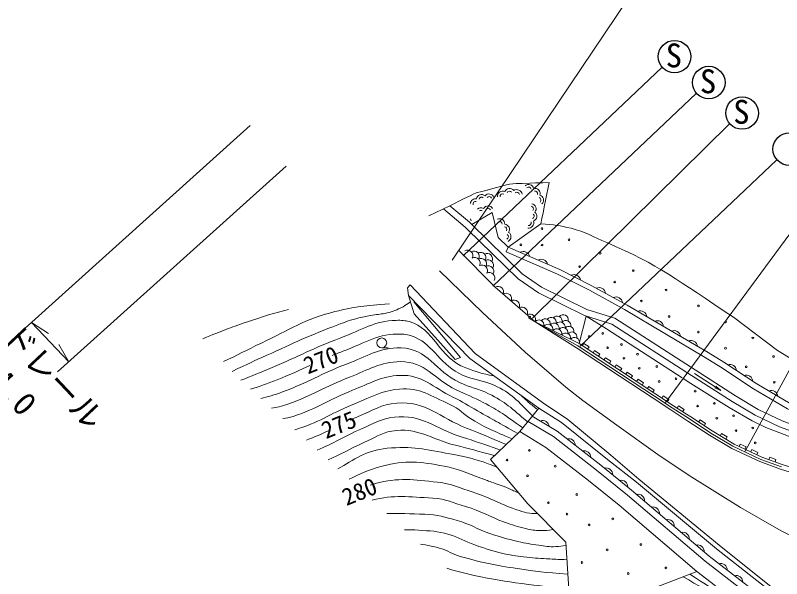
# Model space of a CAD drawing. Units: millimetres, scale not verified. Extents: x 40000 to 680000, y 20000 to 380000.
# Drawn here: x 86803 to 145583, y 262415 to 305654 of the extents above; entities that cross this region are included whole.
import ezdxf
from ezdxf.enums import TextEntityAlignment as Align

# ---------------------------------------------------------------- set-up
doc = ezdxf.new("R2010")
doc.units = ezdxf.units.MM
doc.header["$LTSCALE"] = 1000
doc.linetypes.add('CHAIN', pattern=[18.5, 12, -1.5, 3.5, -1.5])
for name, color, linetype, lineweight in [('M-BGD', 7, 'Continuous', 13), ('M-BMK', 2, 'CHAIN', 13), ('M-STR-HTXT', 7, 'Continuous', 13)]:
    doc.layers.add(name, color=color, linetype=linetype, lineweight=lineweight)
doc.styles.add('ＭＳ ゴシック', font='')
doc.styles.get('ＭＳ ゴシック').set_extended_font_data('MS Gothic')

msp = doc.modelspace()

# ---------------------------------------------------------------- linework, layer by layer
at = {"layer": 'M-BGD'}
for p, q in [((121159, 287187), (136418, 301670)), ((123431, 284871), (139044, 299682)), ((126467, 282412), (141599, 297340)), ((130132, 280253), (145219, 294572)), ((121239, 291584), (120139, 291044)), ((122107, 292011), (121966, 291941)), ((136672, 275929), (148435, 291931)), ((120139, 291044), (118531, 290254)), ((127471, 291429), (127398, 291070)), ((123368, 290523), (121817, 289607)), ((123844, 288589), (123368, 290523)), ((121466, 289251), (125360, 285431)), ((127110, 289647), (124605, 287868)), ((142775, 272199), (151977, 289108)), ((124605, 287868), (123844, 288589)), ((123613, 284787), (120808, 287638)), ((124444, 287501), (124605, 287868)), ((124444, 287501), (128385, 285775)), ((128555, 286138), (124605, 287868)), ((128385, 285775), (130841, 284549)), ((131027, 284903), (128555, 286138)), ((125360, 285431), (126919, 284362)), ((125360, 285431), (126919, 284362)), ((117085, 284958), (116871, 284747)), ((117085, 284958), (116871, 284747)), ((117085, 284958), (116871, 284747)), ((117085, 284958), (116871, 284747)), ((116967, 284141), (116871, 284747)), ((116967, 284141), (116871, 284747)), ((116967, 284141), (116871, 284747)), ((117085, 284958), (122061, 279697)), ((122061, 279697), (117085, 284958)), ((126665, 282134), (123613, 284787)), ((130841, 284549), (133526, 283068)), ((133723, 283416), (131027, 284903)), ((117387, 282732), (116967, 284141)), ((121671, 279322), (116967, 284141)), ((117387, 282732), (116967, 284141)), ((121671, 279322), (116967, 284141)), ((120953, 279393), (117363, 283669)), ((120953, 279393), (117363, 283669)), ((139939, 279773), (133723, 283416)), ((133526, 283068), (139703, 279389)), ((120546, 279247), (117387, 282732)), ((120546, 279247), (117387, 282732)), ((130063, 280458), (130582, 282573)), ((132139, 281586), (130582, 282573)), ((132139, 281586), (130582, 282573)), ((126665, 282134), (129854, 280141)), ((130063, 280458), (126665, 282134)), ((132139, 281586), (137944, 277831)), ((132139, 281586), (137944, 277831)), ((130396, 280477), (130285, 280311)), ((130813, 280202), (130396, 280477)), ((114911, 280139), (115411, 280139)), ((130702, 280035), (130813, 280202)), ((131230, 279926), (131119, 279759)), ((131647, 279650), (131230, 279926)), ((120953, 279393), (120546, 279247)), ((120953, 279393), (120546, 279247)), ((121671, 279322), (126959, 275501)), ((126959, 275501), (121671, 279322)), ((122061, 279697), (127227, 275937)), ((122061, 279697), (127227, 275937)), ((131282, 279646), (131304, 279636)), ((131536, 279483), (131647, 279650)), ((132064, 279374), (131953, 279207)), ((132481, 279098), (132064, 279374)), ((132370, 278931), (132481, 279098)), ((132898, 278822), (132787, 278655)), ((133314, 278546), (132898, 278822)), ((133204, 278379), (133314, 278546)), ((133731, 278270), (133621, 278103)), ((134148, 277994), (133731, 278270)), ((138891, 278153), (140911, 276857)), ((134038, 277827), (134148, 277994)), ((134565, 277718), (134455, 277551)), ((134982, 277442), (134565, 277718)), ((137991, 277800), (138422, 277522)), ((137991, 277800), (138422, 277522)), ((134872, 277275), (134982, 277442)), ((135399, 277166), (135289, 277000)), ((135816, 276890), (135399, 277166)), ((135706, 276724), (135816, 276890)), ((140911, 276857), (140445, 277057)), ((140911, 276857), (140535, 277197)), ((136504, 276438), (136395, 276271)), ((136922, 276164), (136504, 276438)), ((127227, 275937), (129177, 274639)), ((136813, 275997), (136922, 276164)), ((125502, 273706), (126959, 275501)), ((128683, 274410), (126959, 275501)), ((137675, 275673), (137566, 275505)), ((138094, 275400), (137675, 275673)), ((137985, 275233), (138094, 275400)), ((129177, 274639), (132479, 271886)), ((139325, 274595), (139215, 274428)), ((139743, 274321), (139325, 274595)), ((132227, 271572), (128683, 274410)), ((139633, 274153), (139743, 274321)), ((123251, 271561), (125502, 273706)), ((140025, 273894), (140032, 273891)), ((140974, 273548), (140871, 273377)), ((141403, 273292), (140974, 273548)), ((141301, 273120), (141403, 273292)), ((142397, 272747), (142312, 272566)), ((142849, 272535), (142397, 272747)), ((142765, 272354), (142849, 272535)), ((143302, 272323), (143218, 272142)), ((143755, 272112), (143302, 272323)), ((143671, 271930), (143755, 272112)), ((144674, 271737), (144605, 271549)), ((145143, 271565), (144674, 271737)), ((126123, 268168), (123251, 271561)), ((145074, 271377), (145143, 271565)), ((129034, 265207), (126123, 268168)), ((129283, 261209), (129034, 265207)), ((131551, 260083), (139078, 262976)), ((140515, 261867), (139078, 262976))]:
    msp.add_line(p, q, dxfattribs=at)
for points in [[(127110, 289647), (127192, 290054), (127280, 290488), (127398, 291070), (127471, 291429), (127754, 292822), (127272, 292807), (126701, 292789), (126301, 292777), (125676, 292757), (125229, 292743), (124714, 292697), (124367, 292606), (124010, 292511), (123618, 292408), (122989, 292243), (123036, 292255), (122989, 292243), (122586, 292137), (122141, 292020), (122107, 292011), (121966, 291941), (121635, 291779), (121239, 291584)], [(120134, 291041), (121628, 289769), (121804, 289620), (125679, 285819), (127172, 284794), (130650, 283076), (132782, 282401), (138940, 278441), (142054, 276440), (143788, 275396), (145613, 274542), (147479, 273842), (149419, 273307), (151271, 272920), (155326, 272246), (167275, 271196), (171322, 271069), (173287, 271138), (175295, 271338), (177312, 271581), (179275, 271914)], [(179372, 271423), (177383, 271086), (175350, 270841), (173321, 270639), (171323, 270568), (167245, 270696), (155263, 271750), (151179, 272428), (149302, 272820), (147324, 273366), (145419, 274081), (143553, 274954), (141790, 276015), (138669, 278021), (132568, 281945), (130463, 282610), (126919, 284362), (125360, 285431), (121466, 289251), (121304, 289388), (119645, 290801)], [(217214, 289599), (210075, 285583), (183697, 277561), (180909, 276793), (178069, 276222), (175308, 275806), (172557, 275538), (170883, 275491), (169876, 275505), (166931, 275642), (164041, 275792), (161091, 276029), (157047, 276445), (152461, 277099), (149776, 277662), (149041, 277912), (147601, 278528), (145263, 279918), (141895, 282490)], [(219773, 287155), (211451, 282395), (184657, 274247), (181708, 273435), (178667, 272823), (175733, 272381), (172773, 272093), (170907, 272040), (169772, 272057), (166762, 272196), (163813, 272349), (160776, 272593), (156627, 273020), (151864, 273699), (148863, 274328), (147805, 274688), (146034, 275446), (143435, 276991), (140912, 278647), (139703, 279389)], [(145563, 270996), (143981, 271575), (141839, 272577), (140143, 273591), (138501, 274671), (137176, 275532), (135824, 276418), (129958, 280299), (126228, 282377)], [(138271, 275047), (137280, 275691), (135928, 276577), (130063, 280458)], [(151264, 269274), (149167, 269737), (147375, 270227), (145502, 270816), (143908, 271400), (141750, 272409), (140042, 273430), (138397, 274512), (137072, 275373), (135719, 276259), (129854, 280141)], [(163294, 272842), (160817, 273041), (156682, 273467), (151941, 274143), (148982, 274763), (147967, 275109), (146239, 275848), (143673, 277373), (141153, 279027), (139939, 279773)], [(144378, 274023), (143328, 274520), (141567, 275541), (138422, 277522)], [(164939, 245561), (158947, 248886), (154446, 251537), (152359, 253129), (150172, 255129), (145727, 259740), (140023, 264142), (134069, 269213), (131701, 271130), (128358, 273733), (126456, 274882)], [(162912, 269902), (154465, 269579), (151471, 269618), (149258, 270106), (147483, 270592), (145625, 271176), (144054, 271751), (141928, 272745), (140244, 273752), (138605, 274830), (138271, 275047)], [(164696, 245124), (158699, 248452), (154167, 251121), (152038, 252745), (149823, 254771), (145393, 259367), (139708, 263753), (133750, 268828), (131391, 270738), (128074, 273320), (126138, 274490)], [(163003, 270471), (154823, 271304), (151270, 271929), (148983, 272442), (147192, 272943), (144378, 274023)], [(139078, 262976), (133111, 268059), (130769, 269955), (127506, 272495), (125502, 273706)], [(165825, 246080), (165328, 246256), (159320, 249631), (154896, 252240), (152887, 253746), (150737, 255740), (146196, 260294), (140591, 264711), (134453, 269832), (132227, 271572)], [(132479, 271886), (134618, 270058), (140781, 264982), (146435, 260468), (150916, 255974), (153140, 253948), (155013, 252509), (159445, 249910), (165583, 246691)], [(129283, 261209), (129034, 265207), (126123, 268168), (123251, 271561)]]:
    msp.add_lwpolyline(points, dxfattribs=at)
at = {"layer": 'M-BGD', "lineweight": 25}
for centre in [(137367, 302483), (139993, 300495), (142548, 298153), (146168, 295385)]:
    msp.add_circle(centre, 1250, dxfattribs=at)
at = {"layer": 'M-BGD'}
for centre, radius in [((127204, 289285), 65.2), ((125578, 288042), 65.2), ((127206, 288021), 65.2), ((129272, 288424), 65.2), ((131674, 287399), 65.2), ((130088, 286364), 65.2), ((134202, 286060), 65.2), ((132774, 285182), 65.2), ((136722, 284576), 65.2), ((134820, 283732), 65.2), ((139202, 283353), 65.2), ((136951, 282531), 65.2), ((141287, 282121), 65.2), ((130811, 281001), 65.2), ((131854, 281240), 65.2), ((139192, 281338), 65.2), ((114911, 280514), 375), ((133295, 280384), 65.2), ((143371, 280889), 65.2), ((132235, 280142), 65.2), ((141276, 280106), 65.2), ((133484, 279329), 65.2), ((134526, 279645), 65.2), ((144961, 279462), 65.2), ((134658, 278560), 65.2), ((136000, 278701), 65.2), ((142866, 278679), 65.2), ((136187, 277554), 65.2), ((137474, 277757), 65.2), ((145018, 277488), 65.2), ((138948, 276813), 65.2), ((139135, 275666), 65.2), ((140421, 275869), 65.2), ((140609, 274722), 65.2), ((141895, 274925), 65.2), ((143369, 273981), 65.2), ((142083, 273778), 65.2), ((143556, 272834), 65.2), ((126233, 272264), 65.2), ((124516, 271520), 65.2), ((128211, 271050), 65.2), ((126089, 270310), 65.2), ((129863, 268877), 65.2), ((127690, 268245), 65.2), ((129117, 267370), 65.2), ((132632, 267004), 65.2), ((130814, 266545), 65.2), ((132199, 264625), 65.2), ((134783, 265032), 65.2), ((130267, 263656), 65.2), ((133819, 262813), 65.2), ((136705, 263240), 65.2)]:
    msp.add_circle(centre, radius, dxfattribs=at)
for centre, radius, start, end in [((124182, 291756), 400, 66.33254, 186.33254), ((124709, 291961), 400, 36.33254, 156.33254), ((124709, 291961), 200, 36.33254, 156.33254), ((125269, 291876), 400, 6.33254, 126.33254), ((126180, 292273), 400, 12.87247, 132.87247), ((126180, 292273), 200, 12.87247, 132.87247), ((126659, 291972), 400, 342.87247, 102.87247), ((126659, 291972), 200, 342.87247, 102.87247), ((122107, 291173), 400, 79.86585, 175.61311), ((122571, 291496), 400, 49.86585, 169.86585), ((122571, 291496), 200, 49.86585, 169.86585), ((123135, 291544), 400, 19.86585, 139.86585), ((123135, 291544), 200, 19.86585, 139.86585), ((124182, 291756), 200, 66.33254, 186.33254), ((125269, 291876), 200, 6.33254, 126.33254), ((126923, 291472), 200, 312.87247, 72.87247), ((126923, 291472), 400, 312.87247, 72.87247), ((122107, 291173), 200, 79.86585, 199.86585), ((123065, 290631), 400, 30.07436, 150.07436), ((126346, 290799), 200, 320.7076, 80.7076), ((126346, 290799), 400, 320.7076, 80.7076), ((122519, 290484), 400, 60.07436, 134.06088), ((122519, 290484), 200, 60.07436, 127.09041), ((123065, 290631), 200, 30.07436, 150.07436), ((126403, 290236), 200, 290.7076, 50.7076), ((126403, 290236), 400, 290.7076, 50.7076), ((122120, 290083), 400, 187.2795, 210.07436), ((123939, 289647), 400, 356.03961, 116.03961), ((123939, 289647), 200, 356.03961, 116.03961), ((126170, 289720), 400, 260.7076, 20.7076), ((126170, 289720), 200, 260.7076, 20.7076), ((124310, 289220), 200, 326.03961, 86.03961), ((124310, 289220), 400, 326.03961, 86.03961), ((124419, 288665), 200, 296.03961, 56.03961), ((124419, 288665), 400, 296.03961, 56.03961), ((121483, 287214), 416, 330.77494, 118.28799), ((121971, 287146), 416, 330.77494, 118.28799), ((122485, 287049), 416, 330.77494, 118.28799), ((125772, 287029), 500, 13.22056, 119.48076), ((122044, 286644), 416, 330.77494, 118.28799), ((122532, 286576), 416, 330.77494, 118.28799), ((122986, 286967), 416, 330.77494, 118.28799), ((123063, 286476), 416, 330.77494, 118.28799), ((127146, 286427), 500, 13.22056, 119.48076), ((122605, 286074), 416, 330.77494, 118.28799), ((123092, 286006), 416, 330.77494, 118.28799), ((123166, 285504), 416, 330.77494, 118.28799), ((129657, 285252), 500, 10.34124, 116.60145), ((123838, 284429), 423, 335.87423, 122.13374), ((131574, 284259), 500, 7.98293, 114.24313), ((124448, 283899), 423, 335.87423, 122.13374), ((132887, 283535), 500, 7.98293, 114.24313), ((125059, 283368), 423, 335.87423, 122.13374), ((125669, 282837), 423, 335.87423, 122.13374), ((134738, 282473), 500, 6.49334, 112.75354), ((126280, 282307), 423, 335.87423, 122.13374), ((126283, 282461), 100, 57.10573, 237.10573), ((126966, 281886), 389, 346.99576, 140.48629), ((127448, 281969), 389, 348.78032, 138.74024), ((127905, 282076), 389, 347.31178, 140.48629), ((128355, 282180), 389, 346.99576, 140.48629), ((128829, 282287), 390, 345.65514, 141.37661), ((129033, 281842), 389, 346.99576, 140.48629), ((136032, 281715), 500, 6.49334, 112.75354), ((127645, 281551), 389, 346.99576, 140.48629), ((128128, 281634), 389, 348.78032, 138.74024), ((128325, 281216), 389, 346.99576, 140.48629), ((128583, 281731), 389, 348.78032, 138.67166), ((128807, 281299), 389, 346.99576, 138.73996), ((129262, 281396), 389, 348.78032, 138.67045), ((129004, 280881), 389, 346.99576, 140.48629), ((129487, 280964), 389, 348.78032, 140.48629), ((137327, 280956), 500, 6.49334, 112.75354), ((129684, 280545), 389, 346.99576, 140.48629), ((138621, 280198), 500, 6.49334, 112.75354), ((141621, 278361), 500, 3.59417, 109.85437), ((142875, 277538), 500, 3.59417, 109.85437), ((144803, 276353), 500, 6.14707, 112.40727), ((127252, 274051), 500, 5.73009, 111.9903), ((129253, 272656), 500, 358.97088, 105.23108), ((130437, 271734), 500, 358.97088, 105.23108), ((132114, 270410), 500, 357.87704, 104.13725), ((133279, 269467), 500, 357.87704, 104.13725), ((134568, 268394), 500, 356.44329, 102.70349), ((135710, 267422), 500, 356.44329, 102.70349), ((136851, 266449), 500, 356.44329, 102.70349), ((137993, 265476), 500, 356.44329, 102.70349), ((139135, 264504), 500, 356.44329, 102.70349), ((140910, 263078), 500, 359.21682, 105.47703), ((142098, 262162), 500, 359.21682, 105.47703)]:
    msp.add_arc(centre, radius, start, end, dxfattribs=at)
for points, knots in [([(141895, 282490), (137502, 285370), (136218, 286476), (132165, 288213), (131106, 288667), (130544, 289031), (129425, 289306), (128537, 289524), (128171, 289570), (127110, 289647)], [0, 0, 0, 0, 1, 1, 1, 2, 2, 2, 3, 3, 3, 3]), ([(102780, 279072), (103838, 279557), (104513, 279961), (105675, 280499), (107850, 281507), (108987, 282355), (111319, 282913), (112920, 283296), (113596, 283394), (115492, 283501)], [0, 0, 0, 0, 1, 1, 1, 2, 2, 2, 3, 3, 3, 3]), ([(101182, 280834), (102743, 281481), (103205, 281644), (104526, 282096), (105778, 282525), (106740, 282824), (107744, 283083)], [0, 0, 0, 0, 1, 1, 1, 2, 2, 2, 2]), ([(103430, 278328), (104706, 278935), (105043, 279087), (106083, 279560), (108196, 280522), (109372, 281085), (111543, 281907), (112156, 282139), (112504, 282264), (113140, 282423), (113554, 282527), (113790, 282569), (114211, 282644), (114639, 282721), (114890, 282703), (115313, 282807), (115817, 282932), (116005, 283029), (116554, 283288)], [0, 0, 0, 0, 1, 1, 1, 2, 2, 2, 3, 3, 3, 4, 4, 4, 5, 5, 5, 6, 6, 6, 6]), ([(104102, 277643), (104937, 277961), (105542, 278224), (106491, 278622), (108561, 279491), (109663, 280116), (111767, 280900), (113406, 281511), (114388, 282214), (116010, 282242)], [0, 0, 0, 0, 1, 1, 1, 2, 2, 2, 3, 3, 3, 3]), ([(116010, 282242), (116264, 282246), (116342, 282249), (116553, 282227), (116738, 282207), (116805, 282194), (117022, 282147)], [0, 0, 0, 0, 1, 1, 1, 2, 2, 2, 2]), ([(117022, 282147), (118900, 281658), (119306, 279344), (121352, 278593), (122176, 278291), (122544, 278143), (123515, 277989)], [0, 0, 0, 0, 1, 1, 1, 2, 2, 2, 2]), ([(116447, 281178), (116439, 281179), (116432, 281179), (116424, 281179), (114623, 281260), (113678, 280529), (111991, 279894), (111678, 279776), (111388, 279661), (111114, 279548)], [0, 0, 0, 0, 1, 1, 1, 2, 2, 2, 3, 3, 3, 3]), ([(116447, 281178), (116706, 281167), (116798, 281166), (117014, 281111), (117207, 281062), (117281, 281031), (117491, 280934)], [0, 0, 0, 0, 1, 1, 1, 2, 2, 2, 2]), ([(126473, 274902), (125315, 276079), (124868, 276643), (123533, 277267), (122633, 277688), (122013, 277625), (121108, 278033), (119471, 278770), (118854, 280328), (117491, 280934)], [0, 0, 0, 0, 1, 1, 1, 2, 2, 2, 3, 3, 3, 3]), ([(126099, 274441), (124835, 275526), (124403, 275972), (123109, 276608), (122265, 277022), (121715, 277075), (120863, 277472), (119021, 278331), (118419, 280087), (116387, 280126), (114687, 280158), (113804, 279492), (112215, 278887), (110260, 278144), (109265, 277481), (107308, 276745), (106657, 276501), (106163, 276377), (105629, 276248)], [0, 0, 0, 0, 1, 1, 1, 2, 2, 2, 3, 3, 3, 4, 4, 4, 5, 5, 5, 6, 6, 6, 6]), ([(109400, 278785), (108646, 278434), (107889, 278078), (106899, 277684), (106093, 277363), (105532, 277176), (104850, 276959)], [0, 0, 0, 0, 1, 1, 1, 2, 2, 2, 2]), ([(106445, 275503), (106839, 275563), (107236, 275638), (107716, 275807), (109616, 276476), (110558, 277157), (112439, 277881), (113929, 278454), (114753, 279054), (116350, 279072), (118219, 279093), (118935, 277723), (120618, 276911), (121420, 276524), (121895, 276360), (122685, 275948), (123939, 275293), (124348, 274966), (125732, 273989)], [0, 0, 0, 0, 1, 1, 1, 2, 2, 2, 3, 3, 3, 4, 4, 4, 5, 5, 5, 6, 6, 6, 6]), ([(107325, 274699), (107574, 274725), (107834, 274773), (108124, 274868), (109966, 275473), (110857, 276171), (112663, 276874), (114055, 277417), (114821, 277950), (116314, 278019), (118026, 278098), (118822, 277080), (120373, 276350), (121138, 275990), (121523, 275704), (122261, 275289), (123464, 274611), (123840, 274399), (125341, 273553)], [0, 0, 0, 0, 1, 1, 1, 2, 2, 2, 3, 3, 3, 4, 4, 4, 5, 5, 5, 6, 6, 6, 6]), ([(108252, 273852), (108342, 273872), (108436, 273898), (108532, 273930), (110301, 274511), (111156, 275182), (112887, 275868), (114175, 276378), (114881, 276840), (116261, 276963), (117833, 277103), (118686, 276431), (120128, 275790), (120865, 275462), (121148, 275050), (121837, 274629), (122975, 273933), (123449, 273769), (124913, 273145)], [0, 0, 0, 0, 1, 1, 1, 2, 2, 2, 3, 3, 3, 4, 4, 4, 5, 5, 5, 6, 6, 6, 6]), ([(126860, 275378), (126821, 275411), (126812, 275420), (126781, 275446), (126499, 275687), (126328, 275807), (126052, 276055), (125862, 276225), (125799, 276283), (125574, 276501)], [0, 0, 0, 0, 1, 1, 1, 2, 2, 2, 3, 3, 3, 3]), ([(112491, 274592), (112686, 274681), (112891, 274770), (113111, 274861), (114241, 275329), (114850, 275790), (116070, 275890), (118280, 276072), (119350, 274785), (121413, 273970), (122610, 273496), (123005, 273339), (124462, 272714)], [0, 0, 0, 0, 1, 1, 1, 2, 2, 2, 3, 3, 3, 4, 4, 4, 4]), ([(109964, 272288), (111208, 272796), (111990, 273329), (113367, 273920), (114324, 274331), (114844, 274697), (115878, 274818), (117945, 275059), (119008, 273950), (120989, 273310), (122176, 272927), (122564, 272800), (124017, 272291)], [0, 0, 0, 0, 1, 1, 1, 2, 2, 2, 3, 3, 3, 4, 4, 4, 4]), ([(110795, 271529), (111719, 271938), (112425, 272361), (113533, 272855), (114364, 273226), (114790, 273588), (115687, 273745), (117610, 274082), (118671, 273127), (120565, 272651), (121739, 272356), (122123, 272257), (123562, 271858)], [0, 0, 0, 0, 1, 1, 1, 2, 2, 2, 3, 3, 3, 4, 4, 4, 4]), ([(111548, 270841), (112764, 271533), (113690, 272270), (115322, 272423), (117204, 272599), (118288, 272361), (120141, 271992), (121302, 271760), (121968, 271649), (123077, 271233), (123345, 271133), (123444, 271102), (123757, 270962)], [0, 0, 0, 0, 1, 1, 1, 2, 2, 2, 3, 3, 3, 4, 4, 4, 4]), ([(112418, 270046), (113178, 270420), (113895, 270778), (114931, 271050), (116727, 271521), (117862, 271406), (119684, 271049), (120817, 270826), (121407, 270523), (122497, 270142), (122825, 270027), (123003, 269949), (123329, 269827), (123844, 269634), (124144, 269554), (124648, 269336), (124964, 269200), (125071, 269152), (125447, 268966)], [0, 0, 0, 0, 1, 1, 1, 2, 2, 2, 3, 3, 3, 4, 4, 4, 5, 5, 5, 6, 6, 6, 6]), ([(114015, 269587), (114142, 269629), (114274, 269669), (114414, 269708), (116214, 270207), (117337, 270010), (119195, 269822), (120295, 269710), (120864, 269383), (121917, 269050), (123332, 268602), (124034, 268099), (125445, 267641), (125757, 267539), (125932, 267468), (126258, 267435), (126488, 267413), (126582, 267411), (126851, 267428)], [0, 0, 0, 0, 1, 1, 1, 2, 2, 2, 3, 3, 3, 4, 4, 4, 5, 5, 5, 6, 6, 6, 6]), ([(114170, 268445), (115838, 268868), (116995, 268704), (118827, 268591), (119836, 268528), (120369, 268249), (121338, 267958), (122539, 267597), (123135, 267181), (124317, 266761), (124952, 266535), (125312, 266412), (125969, 266256), (126392, 266156), (126637, 266110), (127071, 266105), (127460, 266100), (127616, 266121), (128064, 266194)], [0, 0, 0, 0, 1, 1, 1, 2, 2, 2, 3, 3, 3, 4, 4, 4, 5, 5, 5, 6, 6, 6, 6]), ([(115307, 267407), (116201, 267464), (117084, 267388), (118216, 267368), (119200, 267351), (119740, 267143), (120689, 266886), (121705, 266610), (122194, 266225), (123188, 265882), (124016, 265597), (124494, 265478), (125345, 265275), (125967, 265126), (126322, 265067), (126955, 264977), (127459, 264905), (127747, 264844), (128255, 264877), (128567, 264898), (128689, 264912), (129048, 264985)], [0, 0, 0, 0, 1, 1, 1, 2, 2, 2, 3, 3, 3, 4, 4, 4, 5, 5, 5, 6, 6, 6, 7, 7, 7, 7]), ([(116660, 266171), (116985, 266178), (117336, 266169), (117727, 266142), (118638, 266078), (119165, 266068), (120041, 265813), (120857, 265576), (121256, 265279), (122059, 265003), (122925, 264704), (123411, 264529), (124304, 264329), (124971, 264179), (125353, 264133), (126033, 264060), (126719, 263987), (127105, 263968), (127794, 263930), (128310, 263902), (128478, 263895), (129117, 263874)], [0, 0, 0, 0, 1, 1, 1, 2, 2, 2, 3, 3, 3, 4, 4, 4, 5, 5, 5, 6, 6, 6, 7, 7, 7, 7]), ([(129186, 262764), (127345, 262904), (126808, 262953), (125299, 263187), (123575, 263455), (122604, 263630), (120931, 264123), (120310, 264306), (120015, 264563), (119393, 264741), (118802, 264910), (118396, 264990), (117883, 265053)], [0, 0, 0, 0, 1, 1, 1, 2, 2, 2, 3, 3, 3, 4, 4, 4, 4]), ([(129256, 261653), (127767, 261786), (127364, 261826), (126157, 261981), (124723, 262165), (123916, 262261), (122502, 262561), (121471, 262780), (120876, 262905), (119898, 263214)], [0, 0, 0, 0, 1, 1, 1, 2, 2, 2, 3, 3, 3, 3]), ([(164160, 243780), (161642, 245116), (160963, 245554), (158806, 246457), (158508, 246582), (158334, 246634), (158041, 246770), (156309, 247575), (155480, 248295), (153887, 249348), (152918, 249988), (152383, 250366), (151503, 251123), (150532, 251957), (150064, 252510), (149159, 253415), (147327, 255248), (146416, 256389), (144554, 258191), (144141, 258591), (143909, 258816), (143482, 259202), (141717, 260797), (140926, 261196), (138547, 262772)], [0, 0, 0, 0, 1, 1, 1, 2, 2, 2, 3, 3, 3, 4, 4, 4, 5, 5, 5, 6, 6, 6, 7, 7, 7, 8, 8, 8, 8]), ([(138017, 262568), (140427, 261151), (141370, 260788), (143069, 259102), (143557, 258618), (143799, 258316), (144269, 257815), (146063, 255902), (147080, 254841), (148868, 252922), (149782, 251941), (150221, 251319), (151192, 250394), (152088, 249540), (152637, 249107), (153640, 248383), (155154, 247290), (155885, 246435), (157609, 245719), (158038, 245542), (158302, 245507), (158742, 245360), (160825, 244665), (161499, 244257), (163897, 243119)], [0, 0, 0, 0, 1, 1, 1, 2, 2, 2, 3, 3, 3, 4, 4, 4, 5, 5, 5, 6, 6, 6, 7, 7, 7, 8, 8, 8, 8])]:
    msp.add_open_spline(points, degree=3, knots=knots, dxfattribs=at)
for points in [[(116554, 283288), (116753, 283403), (116864, 283479), (117107, 283671)], [(109125, 273055), (109776, 273284), (110300, 273521), (110803, 273766)]]:
    msp.add_open_spline(points, degree=3, dxfattribs=at)
at = {"layer": 'M-BMK'}
msp.add_lwpolyline([(119334, 286051), (122635, 282836), (125902, 279792), (129021, 277106), (130322, 276086), (132928, 274198), (136097, 271941), (138498, 270335), (142416, 267881), (145539, 266087), (148024, 264820), (150629, 263640), (153328, 262511), (155951, 261523), (158848, 260579), (161050, 260041), (163991, 259392), (167132, 258895), (168636, 258696), (171554, 258487), (173658, 258472), (176972, 258553), (179437, 258767)], dxfattribs=at)
at = {"layer": 'M-STR-HTXT'}
for p, q in [((120305, 286861), (147914, 327912)), ((104811, 297188), (87290, 281403)), ((107580, 294079), (90044, 278281)), ((88038, 282077), (90895, 279047)), ((88038, 282077), (89340, 281243)), ((90895, 279047), (90138, 280396))]:
    msp.add_line(p, q, dxfattribs=at)

# ---------------------------------------------------------------- texts
at = {"layer": 'M-BGD', "style": 'ＭＳ ゴシック'}
for p in [(136688, 301109), (139314, 299122), (141870, 296780)]:
    msp.add_text('S', height=1833, dxfattribs=at).set_placement(p, align=Align.BOTTOM_LEFT)
for s, p in [('270', (110241, 279206)), ('275', (111623, 274237)), ('280', (113198, 269107))]:
    msp.add_text(s, height=1320, rotation=22.157, dxfattribs=at).set_placement(p, align=Align.MIDDLE_CENTER)
at = {"layer": 'M-STR-HTXT', "style": 'ＭＳ ゴシック'}
for s, p in [('ガ-ドレール', (82637, 283301)), ('L=4.0', (82599, 278913))]:
    msp.add_text(s, height=1833, rotation=313.315, dxfattribs=at).set_placement(p, align=Align.BOTTOM_LEFT)

doc.saveas('drawing.dxf')
